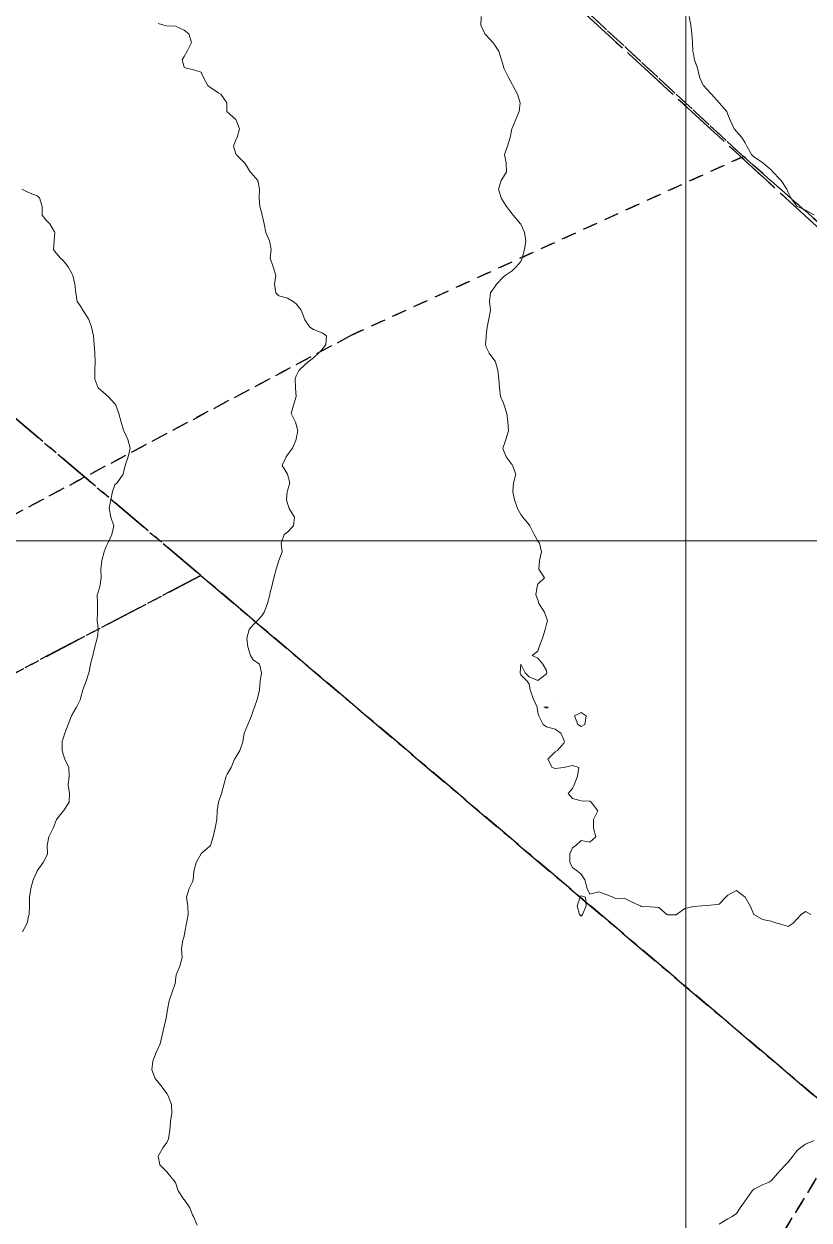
# Model space of a CAD drawing. Header units: centimetres. Extents: x 0 to 642158, y -847 to 649707.
# Drawn here: x 617728.5 to 617774, y 621248 to 621317.3 of the extents above; entities that cross this region are included whole.
import ezdxf

# ---------------------------------------------------------------- set-up
doc = ezdxf.new("R2010")
doc.units = ezdxf.units.CM
doc.header["$MEASUREMENT"] = 0
doc.linetypes.add('CENTERX2', pattern=[4, 2.5, -0.5, 0.5, -0.5])
doc.linetypes.add('JIS_02_0.7', pattern=[1.35, 0.75, -0.6])
for name, color, linetype, lineweight in [('MEV_grille', 254, 'Continuous', 9), ('WAL_parcellaire agricole', 7, 'JIS_02_0.7', 25), ('WAL_topographie 0.5', 253, 'Continuous', 20)]:
    doc.layers.add(name, color=color, linetype=linetype, lineweight=lineweight)
doc.layers.add('SPW_parcellaire cadastral', color=7, linetype='CENTERX2', lineweight=25, true_color=0xff0542)

# ---------------------------------------------------------------- blocks, each defined once
blk = doc.blocks.new('*U114')
at = {"layer": 'MEV_grille', "transparency": 33554687}
blk.add_lwpolyline([(-1338.461, 0), (1338.461, 0)], dxfattribs=at)
blk = doc.blocks.new('*U115')
at = {"layer": 'MEV_grille', "color": 0, "linetype": 'ByBlock', "lineweight": -2, "transparency": 16777216}
blk.add_blockref('*U114', (0, -1100), dxfattribs=at)
blk = doc.blocks.new('*U112')
at = {"layer": 'MEV_grille', "transparency": 33554687}
blk.add_lwpolyline([(0, 1825.476), (0, -1825.476)], dxfattribs=at)
blk = doc.blocks.new('*U113')
at = {"layer": 'MEV_grille', "color": 0, "linetype": 'ByBlock', "lineweight": -2, "transparency": 16777216}
blk.add_blockref('*U112', (2400, 0), dxfattribs=at)

msp = doc.modelspace()

# ---------------------------------------------------------------- linework, layer by layer
at = {"layer": 'SPW_parcellaire cadastral'}
for points in [[(617833.282, 621314.509), (617831.385, 621309.286), (617826.794, 621300.171), (617819.413, 621291.278), (617807.259, 621275.414), (617686.905, 621385.935), (617725.797, 621417.96), (617833.282, 621314.509)], [(617671.264, 621373.869), (617686.905, 621385.935), (617807.259, 621275.414), (617805.988, 621273.734), (617791.53, 621254.629), (617784.555, 621246.521), (617738.728, 621285.375), (617709.084, 621310.513), (617653.06, 621358.485), (617671.264, 621373.869)], [(617538.237, 621199.46), (617523.535, 621233.548), (617709.084, 621310.513), (617738.728, 621285.375), (617704.99, 621267.706), (617658.466, 621243.386), (617592.196, 621217.455), (617538.237, 621199.46)], [(617784.555, 621246.521), (617782.354, 621243.962), (617769.413, 621219.273), (617761.919, 621204.659), (617704.99, 621267.706), (617738.728, 621285.375), (617784.555, 621246.521)]]:
    msp.add_lwpolyline(points, dxfattribs=at)
at = {"layer": 'WAL_parcellaire agricole'}
for points in [[(617639.105, 621395.562), (617701.546, 621464.593), (617743, 621429.973), (617810.601, 621412.782), (617820.3, 621423.383), (617863.4, 621413.488), (617857.807, 621359.988), (617848.475, 621344.987), (617838.11, 621335.685), (617831.41, 621334.285), (617828.01, 621331.684), (617829.313, 621312.985), (617819.815, 621297.65), (617804.15, 621279.649), (617798.652, 621284.58), (617770.147, 621309.644), (617708.807, 621366.47), (617686.805, 621384.967), (617679.506, 621377.967), (617672.807, 621373.966), (617639.105, 621395.562)], [(617452.696, 621276.191), (617459.945, 621280.192), (617462.445, 621283.067), (617467.695, 621283.943), (617481.818, 621292.611), (617621.685, 621350.585), (617672.807, 621373.966), (617679.506, 621377.967), (617686.805, 621384.967), (617708.807, 621366.47), (617770.147, 621309.644), (617747.482, 621299.308), (617700.152, 621274.137), (617499.666, 621168.614), (617489.608, 621165.186), (617452.696, 621276.191)], [(617401.191, 621144.224), (617484.501, 621163.446), (617489.608, 621165.186), (617499.666, 621168.614), (617700.152, 621274.137), (617747.482, 621299.308), (617770.147, 621309.644), (617798.652, 621284.58), (617778.503, 621257.154), (617754.174, 621217.65), (617748.344, 621190.419), (617726.934, 621177.46), (617718.281, 621173.248), (617721.396, 621168.036)], [(617798.652, 621284.58), (617804.15, 621279.649), (617799.318, 621274.981), (617783.653, 621253.98), (617759.325, 621214.477), (617753.754, 621186.622), (617729.83, 621172.141), (617721.396, 621168.036), (617718.281, 621173.248), (617726.934, 621177.46), (617748.344, 621190.419), (617754.174, 621217.65), (617778.503, 621257.154), (617798.652, 621284.58)]]:
    msp.add_lwpolyline(points, dxfattribs=at)
at = {"layer": 'WAL_topographie 0.5'}
for points in [[(617736.25, 621317.341), (617736.583, 621317.25), (617736.75, 621317.207), (617737.25, 621317.182), (617737.75, 621316.96), (617738.033, 621316.75), (617738.179, 621316.25), (617737.942, 621315.75), (617737.75, 621315.438), (617737.639, 621315.25), (617737.75, 621314.821), (617737.875, 621314.75), (617738.25, 621314.675), (617738.75, 621314.523), (617738.861, 621314.25), (617739.139, 621313.75), (617739.25, 621313.65), (617739.75, 621313.324), (617739.889, 621313.25), (617740.234, 621312.75), (617740.239, 621312.25), (617740.25, 621312.222), (617740.75, 621311.779), (617740.77, 621311.75), (617740.968, 621311.25), (617740.821, 621310.75), (617740.75, 621310.617), (617740.613, 621310.25), (617740.75, 621309.792), (617740.775, 621309.75), (617741.25, 621309.275), (617741.269, 621309.25), (617741.591, 621308.75), (617741.75, 621308.555), (617742.025, 621308.25), (617742.125, 621307.75), (617742.096, 621307.25), (617742.146, 621306.75), (617742.25, 621306.334), (617742.271, 621306.25), (617742.399, 621305.75), (617742.482, 621305.25), (617742.706, 621304.75), (617742.75, 621304.562), (617742.807, 621304.25), (617742.75, 621303.75), (617742.911, 621303.25), (617743.078, 621302.75), (617743, 621302.25), (617743.069, 621301.75), (617743.25, 621301.564), (617743.75, 621301.442), (617744.071, 621301.25), (617744.25, 621301.111), (617744.527, 621300.75), (617744.727, 621300.25), (617744.75, 621300.191), (617745.038, 621299.75), (617745.25, 621299.616), (617745.75, 621299.424), (617746, 621299.25), (617745.958, 621298.75), (617745.75, 621298.472), (617745.546, 621298.25), (617745.25, 621297.986), (617744.948, 621297.75), (617744.75, 621297.587), (617744.393, 621297.25), (617744.25, 621296.946), (617744.179, 621296.75), (617744.204, 621296.25), (617744.24, 621295.75), (617744.101, 621295.25), (617743.966, 621294.75), (617744.206, 621294.25), (617744.25, 621294.125), (617744.337, 621293.75), (617744.25, 621293.3), (617744.241, 621293.25), (617744.026, 621292.75), (617743.75, 621292.375), (617743.658, 621292.25), (617743.439, 621291.75), (617743.75, 621291.25), (617743.75, 621291.25), (617743.886, 621290.75), (617743.75, 621290.288), (617743.734, 621290.25), (617743.689, 621289.75), (617743.75, 621289.55), (617743.847, 621289.25), (617744.143, 621288.75), (617744.089, 621288.25), (617743.75, 621287.885), (617743.556, 621287.75), (617743.369, 621287.25), (617743.44, 621286.75), (617743.25, 621286.25), (617743.25, 621286.25), (617743.083, 621285.75), (617742.96, 621285.25), (617742.844, 621284.75), (617742.75, 621284.417), (617742.72, 621284.25), (617742.594, 621283.75), (617742.386, 621283.25), (617742.25, 621283.036), (617741.992, 621282.75), (617741.75, 621282.516), (617741.532, 621282.25), (617741.389, 621281.75), (617741.444, 621281.25), (617741.607, 621280.75), (617741.75, 621280.487), (617742.125, 621280.25), (617742.229, 621279.75), (617742.167, 621279.25), (617742.121, 621278.75), (617742, 621278.25), (617741.837, 621277.75), (617741.75, 621277.556), (617741.652, 621277.25), (617741.45, 621276.75), (617741.25, 621276.276), (617741.239, 621276.25), (617741.164, 621275.75), (617740.98, 621275.25), (617740.75, 621274.864), (617740.678, 621274.75), (617740.474, 621274.25), (617740.25, 621273.864), (617740.194, 621273.75), (617740.063, 621273.25), (617739.929, 621272.75), (617739.75, 621272.25), (617739.75, 621272.25), (617739.676, 621271.75), (617739.65, 621271.25), (617739.546, 621270.75), (617739.436, 621270.25), (617739.283, 621269.75), (617739.25, 621269.694), (617738.75, 621269.269), (617738.737, 621269.25), (617738.455, 621268.75), (617738.321, 621268.25), (617738.29, 621267.75), (617738.25, 621267.639), (617738.044, 621267.25), (617737.898, 621266.75), (617737.977, 621266.25), (617737.984, 621265.75), (617737.889, 621265.25), (617737.804, 621264.75), (617737.75, 621264.5), (617737.683, 621264.25), (617737.602, 621263.75), (617737.646, 621263.25), (617737.5, 621262.75), (617737.287, 621262.25), (617737.25, 621261.917), (617737.237, 621261.75), (617737.068, 621261.25), (617736.9, 621260.75), (617736.793, 621260.25), (617736.75, 621260), (617736.71, 621259.75), (617736.593, 621259.25), (617736.484, 621258.75), (617736.361, 621258.25), (617736.25, 621258.012), (617736.13, 621257.75), (617735.94, 621257.25), (617735.885, 621256.75), (617736.088, 621256.25), (617736.25, 621256.026), (617736.485, 621255.75), (617736.75, 621255.375), (617736.836, 621255.25), (617737.018, 621254.75), (617737.043, 621254.25), (617736.961, 621253.75), (617736.92, 621253.25), (617736.848, 621252.75), (617736.75, 621252.55), (617736.547, 621252.25), (617736.25, 621251.75), (617736.346, 621251.25), (617736.75, 621250.846), (617736.839, 621250.75), (617737.236, 621250.25), (617737.25, 621250.217), (617737.406, 621249.75), (617737.736, 621249.25), (617737.75, 621249.231), (617738.092, 621248.75), (617738.25, 621248.35), (617738.298, 621248.25), (617738.521, 621247.75)], [(617754.957, 621317.75), (617754.935, 621317.25), (617755.177, 621316.75), (617755.25, 621316.668), (617755.637, 621316.25), (617755.75, 621316.088), (617755.981, 621315.75), (617756.132, 621315.25), (617756.25, 621314.85), (617756.28, 621314.75), (617756.532, 621314.25), (617756.75, 621313.836), (617756.792, 621313.75), (617757.072, 621313.25), (617757.219, 621312.75), (617757.161, 621312.25), (617756.957, 621311.75), (617756.75, 621311.282), (617756.735, 621311.25), (617756.632, 621310.75), (617756.481, 621310.25), (617756.313, 621309.75), (617756.401, 621309.25), (617756.422, 621308.75), (617756.25, 621308.46), (617756.129, 621308.25), (617755.969, 621307.75), (617756.113, 621307.25), (617756.25, 621307.011), (617756.426, 621306.75), (617756.75, 621306.327), (617756.819, 621306.25), (617757.233, 621305.75), (617757.25, 621305.721), (617757.466, 621305.25), (617757.54, 621304.75), (617757.479, 621304.25), (617757.34, 621303.75), (617757.25, 621303.569), (617756.996, 621303.25), (617756.75, 621303.02), (617756.345, 621302.75), (617756.25, 621302.673), (617755.843, 621302.25), (617755.75, 621302.094), (617755.5, 621301.75), (617755.438, 621301.25), (617755.5, 621300.75), (617755.396, 621300.25), (617755.313, 621299.75), (617755.259, 621299.25), (617755.25, 621299.167), (617755.208, 621298.75), (617755.25, 621298.603), (617755.417, 621298.25), (617755.75, 621297.806), (617755.786, 621297.75), (617755.917, 621297.25), (617755.978, 621296.75), (617756.015, 621296.25), (617756.083, 621295.75), (617756.25, 621295.35), (617756.286, 621295.25), (617756.44, 621294.75), (617756.514, 621294.25), (617756.536, 621293.75), (617756.393, 621293.25), (617756.25, 621292.85), (617756.212, 621292.75), (617756.25, 621292.632), (617756.401, 621292.25), (617756.75, 621291.781), (617756.779, 621291.75), (617756.966, 621291.25), (617756.843, 621290.75), (617756.801, 621290.25), (617756.892, 621289.75), (617757.058, 621289.25), (617757.25, 621288.904), (617757.371, 621288.75), (617757.75, 621288.304), (617757.787, 621288.25), (617758.029, 621287.75), (617758.25, 621287.375), (617758.331, 621287.25), (617758.45, 621286.75), (617758.333, 621286.25), (617758.292, 621285.75), (617758.625, 621285.25), (617758.25, 621284.875), (617758.208, 621284.75), (617758.133, 621284.25), (617758.25, 621283.965), (617758.308, 621283.75), (617758.625, 621283.25), (617758.75, 621282.917), (617758.796, 621282.75), (617758.75, 621282.55), (617758.662, 621282.25), (617758.523, 621281.75), (617758.321, 621281.25), (617758.25, 621281), (617757.917, 621280.75), (617758.25, 621280.583), (617758.536, 621280.25), (617758.75, 621279.875), (617758.77, 621279.75), (617758.75, 621279.679), (617758.25, 621279.3), (617757.75, 621279.5), (617757.5, 621279.75), (617757.25, 621280.249), (617757.224, 621279.75), (617757.25, 621279.625), (617757.625, 621279.25), (617757.75, 621279.083), (617757.794, 621278.75), (617757.967, 621278.25), (617758.202, 621277.75), (617758.25, 621277.417), (617758.296, 621277.25), (617758.55, 621276.75), (617758.75, 621276.612), (617759.25, 621276.469), (617759.583, 621276.25), (617759.75, 621275.861), (617759.796, 621275.75), (617759.75, 621275.659), (617759.375, 621275.25), (617759.25, 621275.175), (617758.825, 621274.75), (617759.083, 621274.25), (617759.25, 621274.197), (617759.75, 621274.25), (617759.75, 621274.25), (617760.25, 621274.375), (617760.625, 621274.25), (617760.531, 621273.75), (617760.338, 621273.25), (617760.25, 621273.036), (617760, 621272.75), (617760.25, 621272.464), (617760.75, 621272.327), (617761.25, 621272.31), (617761.338, 621272.25), (617761.712, 621271.75), (617761.464, 621271.25), (617761.472, 621270.75), (617761.6, 621270.25), (617761.25, 621269.932), (617760.75, 621270.028), (617760.438, 621269.75), (617760.25, 621269.6), (617760.091, 621269.25), (617760.089, 621268.75), (617760.25, 621268.472), (617760.536, 621268.25), (617760.75, 621268.073), (617760.962, 621267.75), (617761.107, 621267.25), (617761.25, 621266.917), (617761.75, 621267.05), (617762.25, 621266.882), (617762.596, 621266.75), (617762.75, 621266.667), (617763.25, 621266.694), (617763.75, 621266.441), (617764.183, 621266.25), (617764.25, 621266.2), (617764.75, 621266.191), (617765.25, 621266.15), (617765.712, 621265.75), (617765.75, 621265.717), (617766.25, 621265.722), (617766.281, 621265.75), (617766.75, 621266.091), (617767.25, 621266.21), (617767.75, 621266.25), (617767.75, 621266.25), (617768.25, 621266.288), (617768.75, 621266.35), (617769.125, 621266.75), (617769.25, 621266.868), (617769.75, 621267.139), (617770.25, 621266.75), (617770.25, 621266.75), (617770.534, 621266.25), (617770.75, 621265.75), (617770.75, 621265.75), (617771.25, 621265.458), (617771.75, 621265.359), (617772.068, 621265.25), (617772.25, 621265.197), (617772.75, 621265.046), (617773.031, 621265.25), (617773.25, 621265.484), (617773.5, 621265.75), (617773.75, 621265.91), (617774.058, 621265.75)], [(617767.007, 621317.75), (617767.098, 621317.25), (617767.156, 621316.75), (617767.208, 621316.25), (617767.213, 621315.75), (617767.25, 621315.583), (617767.32, 621315.25), (617767.487, 621314.75), (617767.603, 621314.25), (617767.75, 621313.924), (617767.842, 621313.75), (617768.25, 621313.306), (617768.297, 621313.25), (617768.75, 621312.756), (617768.755, 621312.75), (617769.181, 621312.25), (617769.25, 621312.076), (617769.384, 621311.75), (617769.606, 621311.25), (617769.75, 621311.095), (617770.066, 621310.75), (617770.25, 621310.43), (617770.339, 621310.25), (617770.618, 621309.75), (617770.75, 621309.619), (617771.25, 621309.297), (617771.299, 621309.25), (617771.75, 621308.862), (617771.855, 621308.75), (617772.25, 621308.337), (617772.338, 621308.25), (617772.659, 621307.75), (617772.75, 621307.563), (617772.892, 621307.25), (617773.25, 621306.773), (617773.286, 621306.75), (617773.75, 621306.526), (617774.25, 621306.266)], [(617728.359, 621307.75), (617728.75, 621307.566), (617729.25, 621307.37), (617729.375, 621307.25), (617729.529, 621306.75), (617729.538, 621306.25), (617729.75, 621305.981), (617729.972, 621305.75), (617730.25, 621305.281), (617730.262, 621305.25), (617730.25, 621305), (617730.236, 621304.75), (617730.199, 621304.25), (617730.25, 621304.163), (617730.602, 621303.75), (617730.75, 621303.621), (617731.045, 621303.25), (617731.25, 621302.869), (617731.303, 621302.75), (617731.433, 621302.25), (617731.486, 621301.75), (617731.559, 621301.25), (617731.75, 621300.979), (617731.899, 621300.75), (617732.217, 621300.25), (617732.25, 621300.15), (617732.4, 621299.75), (617732.5, 621299.25), (617732.546, 621298.75), (617732.589, 621298.25), (617732.6, 621297.75), (617732.594, 621297.25), (617732.592, 621296.75), (617732.75, 621296.288), (617732.771, 621296.25), (617733.25, 621295.839), (617733.364, 621295.75), (617733.75, 621295.325), (617733.808, 621295.25), (617733.98, 621294.75), (617734.106, 621294.25), (617734.25, 621293.786), (617734.262, 621293.75), (617734.493, 621293.25), (617734.628, 621292.75), (617734.524, 621292.25), (617734.337, 621291.75), (617734.25, 621291.35), (617734.22, 621291.25), (617733.87, 621290.75), (617733.75, 621290.62), (617733.608, 621290.25), (617733.512, 621289.75), (617733.424, 621289.25), (617733.521, 621288.75), (617733.694, 621288.25), (617733.565, 621287.75), (617733.34, 621287.25), (617733.25, 621287.053), (617733.117, 621286.75), (617732.984, 621286.25), (617732.932, 621285.75), (617732.961, 621285.25), (617732.882, 621284.75), (617732.75, 621284.361), (617732.712, 621284.25), (617732.737, 621283.75), (617732.738, 621283.25), (617732.721, 621282.75), (617732.75, 621282.5), (617732.771, 621282.25), (617732.75, 621281.95), (617732.73, 621281.75), (617732.593, 621281.25), (617732.464, 621280.75), (617732.33, 621280.25), (617732.25, 621279.806), (617732.24, 621279.75), (617732.08, 621279.25), (617731.886, 621278.75), (617731.759, 621278.25), (617731.75, 621278.224), (617731.519, 621277.75), (617731.25, 621277.294), (617731.23, 621277.25), (617731.036, 621276.75), (617730.856, 621276.25), (617730.75, 621275.932), (617730.696, 621275.75), (617730.684, 621275.25), (617730.75, 621275.023), (617730.85, 621274.75), (617731.077, 621274.25), (617731.095, 621273.75), (617731.047, 621273.25), (617731.119, 621272.75), (617731.104, 621272.25), (617730.771, 621271.75), (617730.75, 621271.731), (617730.373, 621271.25), (617730.25, 621270.946), (617730.163, 621270.75), (617729.912, 621270.25), (617729.821, 621269.75), (617729.853, 621269.25), (617729.75, 621269.04), (617729.601, 621268.75), (617729.25, 621268.269), (617729.237, 621268.25), (617729.005, 621267.75), (617728.888, 621267.25), (617728.798, 621266.75), (617728.795, 621266.25), (617728.779, 621265.75), (617728.75, 621265.643), (617728.664, 621265.25), (617728.394, 621264.75)], [(617758.85, 621277.75), (617758.75, 621277.704), (617758.583, 621277.75), (617758.75, 621277.779), (617758.85, 621277.75)], [(617759.25, 621278.25), (617759.25, 621278.25), (617759.25, 621278.25), (617759.25, 621278.25), (617759.25, 621278.25)], [(617760.964, 621276.75), (617760.75, 621276.635), (617760.563, 621276.75), (617760.368, 621277.25), (617760.75, 621277.441), (617761.046, 621277.25), (617760.964, 621276.75)], [(617760.75, 621265.65), (617760.838, 621265.75), (617761.05, 621266.25), (617761, 621266.75), (617760.75, 621266.833), (617760.704, 621266.75), (617760.525, 621266.25), (617760.656, 621265.75), (617760.75, 621265.65)], [(617768.75, 621247.809), (617769.25, 621248.112), (617769.5, 621248.25), (617769.75, 621248.421), (617769.969, 621248.75), (617770.25, 621249.16), (617770.309, 621249.25), (617770.657, 621249.75), (617770.75, 621249.838), (617771.25, 621250.083), (617771.641, 621250.25), (617771.75, 621250.32), (617772.127, 621250.75), (617772.25, 621250.902), (617772.59, 621251.25), (617772.75, 621251.4), (617773.019, 621251.75), (617773.25, 621252.05), (617773.477, 621252.25), (617773.75, 621252.44), (617774.25, 621252.654)]]:
    msp.add_lwpolyline(points, dxfattribs=at)

# ---------------------------------------------------------------- block references
at = {"layer": 'MEV_grille', "transparency": 33554687}
for name, p in [('*U113', (615366.814, 620593.644)), ('*U115', (616669.481, 622387.381))]:
    msp.add_blockref(name, p, dxfattribs=at)

doc.saveas('drawing.dxf')
